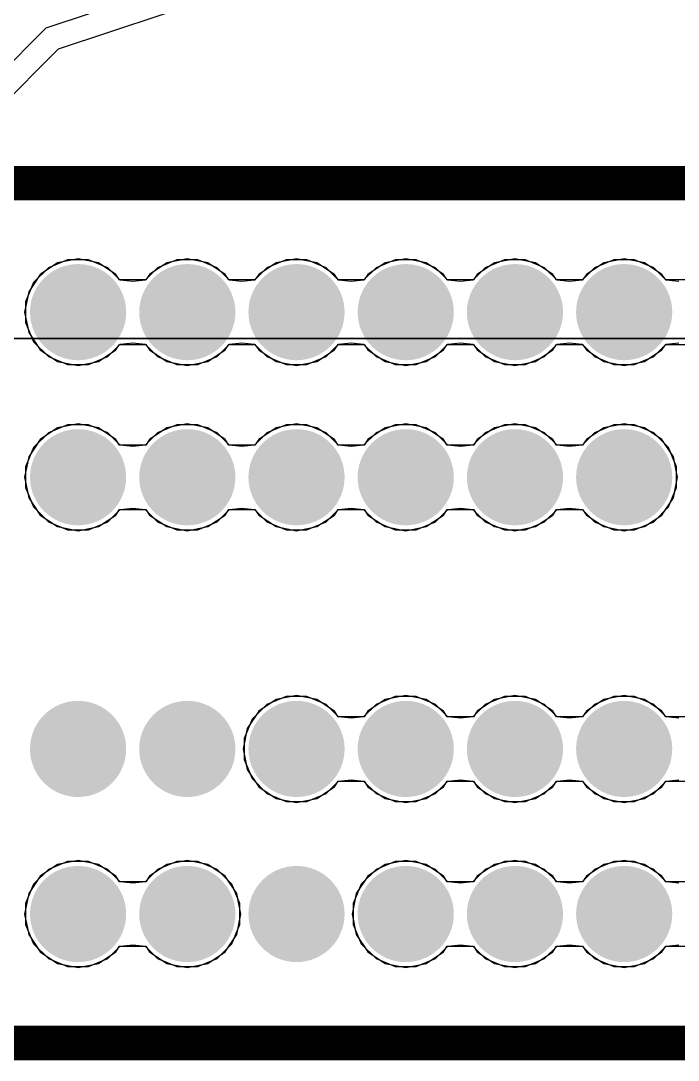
# Model space of a CAD drawing. Header units: millimetres. Extents: x -23 to 83, y -38 to 11.
# Drawn here: x 8.25 to 12.07, y -31.4 to -25.36 of the extents above; entities that cross this region are included whole.
import ezdxf

# ---------------------------------------------------------------- set-up
doc = ezdxf.new("R2010")
doc.units = ezdxf.units.MM
for name, color, linetype in [('BottomLayer', 5, 'Continuous'), ('TopLayer', 1, 'Continuous'), ('TopOverlay', 2, 'Continuous'), ('TopPaste', 8, 'Continuous'), ('TopSolder', 216, 'Continuous')]:
    doc.layers.add(name, color=color, linetype=linetype)

# ---------------------------------------------------------------- blocks, each defined once
blk = doc.blocks.new('ADM6_30_01_5_L_4_2_A_TR_57')
at = {"layer": 'TopLayer'}
h = blk.add_hatch(color=1, dxfattribs=at)
edge = h.paths.add_edge_path()
edge.add_arc((3.4925, 1.75), 0.178, 0, 360)
h = blk.add_hatch(color=1, dxfattribs=at)
edge = h.paths.add_edge_path()
edge.add_arc((4.1275, 1.75), 0.178, 0, 360)
h = blk.add_hatch(color=1, dxfattribs=at)
edge = h.paths.add_edge_path()
edge.add_arc((4.7625, 1.75), 0.178, 0, 360)
h = blk.add_hatch(color=1, dxfattribs=at)
edge = h.paths.add_edge_path()
edge.add_arc((5.3975, 1.75), 0.178, 0, 360)
h = blk.add_hatch(color=1, dxfattribs=at)
edge = h.paths.add_edge_path()
edge.add_arc((6.0325, 1.75), 0.178, 0, 360)
h = blk.add_hatch(color=1, dxfattribs=at)
edge = h.paths.add_edge_path()
edge.add_arc((6.6675, 1.75), 0.178, 0, 360)
h = blk.add_hatch(color=1, dxfattribs=at)
edge = h.paths.add_edge_path()
edge.add_arc((3.4925, 0.79), 0.178, 0, 360)
h = blk.add_hatch(color=1, dxfattribs=at)
edge = h.paths.add_edge_path()
edge.add_arc((4.1275, 0.79), 0.178, 0, 360)
h = blk.add_hatch(color=1, dxfattribs=at)
edge = h.paths.add_edge_path()
edge.add_arc((4.7625, 0.79), 0.178, 0, 360)
h = blk.add_hatch(color=1, dxfattribs=at)
edge = h.paths.add_edge_path()
edge.add_arc((5.3975, 0.79), 0.178, 0, 360)
h = blk.add_hatch(color=1, dxfattribs=at)
edge = h.paths.add_edge_path()
edge.add_arc((6.0325, 0.79), 0.178, 0, 360)
h = blk.add_hatch(color=1, dxfattribs=at)
edge = h.paths.add_edge_path()
edge.add_arc((6.6675, 0.79), 0.178, 0, 360)
h = blk.add_hatch(color=1, dxfattribs=at)
edge = h.paths.add_edge_path()
edge.add_arc((3.4925, -0.79), 0.178, 0, 360)
h = blk.add_hatch(color=1, dxfattribs=at)
edge = h.paths.add_edge_path()
edge.add_arc((4.1275, -0.79), 0.178, 0, 360)
h = blk.add_hatch(color=1, dxfattribs=at)
edge = h.paths.add_edge_path()
edge.add_arc((4.7625, -0.79), 0.178, 0, 360)
h = blk.add_hatch(color=1, dxfattribs=at)
edge = h.paths.add_edge_path()
edge.add_arc((5.3975, -0.79), 0.178, 0, 360)
h = blk.add_hatch(color=1, dxfattribs=at)
edge = h.paths.add_edge_path()
edge.add_arc((6.0325, -0.79), 0.178, 0, 360)
h = blk.add_hatch(color=1, dxfattribs=at)
edge = h.paths.add_edge_path()
edge.add_arc((6.6675, -0.79), 0.178, 0, 360)
h = blk.add_hatch(color=1, dxfattribs=at)
edge = h.paths.add_edge_path()
edge.add_arc((3.4925, -1.75), 0.178, 0, 360)
h = blk.add_hatch(color=1, dxfattribs=at)
edge = h.paths.add_edge_path()
edge.add_arc((4.1275, -1.75), 0.178, 0, 360)
h = blk.add_hatch(color=1, dxfattribs=at)
edge = h.paths.add_edge_path()
edge.add_arc((4.7625, -1.75), 0.178, 0, 360)
h = blk.add_hatch(color=1, dxfattribs=at)
edge = h.paths.add_edge_path()
edge.add_arc((5.3975, -1.75), 0.178, 0, 360)
h = blk.add_hatch(color=1, dxfattribs=at)
edge = h.paths.add_edge_path()
edge.add_arc((6.0325, -1.75), 0.178, 0, 360)
h = blk.add_hatch(color=1, dxfattribs=at)
edge = h.paths.add_edge_path()
edge.add_arc((6.6675, -1.75), 0.178, 0, 360)
at = {"layer": 'TopPaste'}
h = blk.add_hatch(color=8, dxfattribs=at)
edge = h.paths.add_edge_path()
edge.add_arc((3.4925, 1.75), 0.178, 0, 360)
h = blk.add_hatch(color=8, dxfattribs=at)
edge = h.paths.add_edge_path()
edge.add_arc((4.1275, 1.75), 0.178, 0, 360)
h = blk.add_hatch(color=8, dxfattribs=at)
edge = h.paths.add_edge_path()
edge.add_arc((4.7625, 1.75), 0.178, 0, 360)
h = blk.add_hatch(color=8, dxfattribs=at)
edge = h.paths.add_edge_path()
edge.add_arc((5.3975, 1.75), 0.178, 0, 360)
h = blk.add_hatch(color=8, dxfattribs=at)
edge = h.paths.add_edge_path()
edge.add_arc((6.0325, 1.75), 0.178, 0, 360)
h = blk.add_hatch(color=8, dxfattribs=at)
edge = h.paths.add_edge_path()
edge.add_arc((6.6675, 1.75), 0.178, 0, 360)
h = blk.add_hatch(color=8, dxfattribs=at)
edge = h.paths.add_edge_path()
edge.add_arc((3.4925, 0.79), 0.178, 0, 360)
h = blk.add_hatch(color=8, dxfattribs=at)
edge = h.paths.add_edge_path()
edge.add_arc((4.1275, 0.79), 0.178, 0, 360)
h = blk.add_hatch(color=8, dxfattribs=at)
edge = h.paths.add_edge_path()
edge.add_arc((4.7625, 0.79), 0.178, 0, 360)
h = blk.add_hatch(color=8, dxfattribs=at)
edge = h.paths.add_edge_path()
edge.add_arc((5.3975, 0.79), 0.178, 0, 360)
h = blk.add_hatch(color=8, dxfattribs=at)
edge = h.paths.add_edge_path()
edge.add_arc((6.0325, 0.79), 0.178, 0, 360)
h = blk.add_hatch(color=8, dxfattribs=at)
edge = h.paths.add_edge_path()
edge.add_arc((6.6675, 0.79), 0.178, 0, 360)
h = blk.add_hatch(color=8, dxfattribs=at)
edge = h.paths.add_edge_path()
edge.add_arc((3.4925, -0.79), 0.178, 0, 360)
h = blk.add_hatch(color=8, dxfattribs=at)
edge = h.paths.add_edge_path()
edge.add_arc((4.1275, -0.79), 0.178, 0, 360)
h = blk.add_hatch(color=8, dxfattribs=at)
edge = h.paths.add_edge_path()
edge.add_arc((4.7625, -0.79), 0.178, 0, 360)
h = blk.add_hatch(color=8, dxfattribs=at)
edge = h.paths.add_edge_path()
edge.add_arc((5.3975, -0.79), 0.178, 0, 360)
h = blk.add_hatch(color=8, dxfattribs=at)
edge = h.paths.add_edge_path()
edge.add_arc((6.0325, -0.79), 0.178, 0, 360)
h = blk.add_hatch(color=8, dxfattribs=at)
edge = h.paths.add_edge_path()
edge.add_arc((6.6675, -0.79), 0.178, 0, 360)
h = blk.add_hatch(color=8, dxfattribs=at)
edge = h.paths.add_edge_path()
edge.add_arc((3.4925, -1.75), 0.178, 0, 360)
h = blk.add_hatch(color=8, dxfattribs=at)
edge = h.paths.add_edge_path()
edge.add_arc((4.1275, -1.75), 0.178, 0, 360)
h = blk.add_hatch(color=8, dxfattribs=at)
edge = h.paths.add_edge_path()
edge.add_arc((4.7625, -1.75), 0.178, 0, 360)
h = blk.add_hatch(color=8, dxfattribs=at)
edge = h.paths.add_edge_path()
edge.add_arc((5.3975, -1.75), 0.178, 0, 360)
h = blk.add_hatch(color=8, dxfattribs=at)
edge = h.paths.add_edge_path()
edge.add_arc((6.0325, -1.75), 0.178, 0, 360)
h = blk.add_hatch(color=8, dxfattribs=at)
edge = h.paths.add_edge_path()
edge.add_arc((6.6675, -1.75), 0.178, 0, 360)
at = {"layer": 'TopSolder'}
h = blk.add_hatch(color=216, dxfattribs=at)
edge = h.paths.add_edge_path()
edge.add_arc((3.4925, 1.75), 0.2796, 0, 360)
h = blk.add_hatch(color=216, dxfattribs=at)
edge = h.paths.add_edge_path()
edge.add_arc((4.1275, 1.75), 0.2796, 0, 360)
h = blk.add_hatch(color=216, dxfattribs=at)
edge = h.paths.add_edge_path()
edge.add_arc((4.7625, 1.75), 0.2796, 0, 360)
h = blk.add_hatch(color=216, dxfattribs=at)
edge = h.paths.add_edge_path()
edge.add_arc((5.3975, 1.75), 0.2796, 0, 360)
h = blk.add_hatch(color=216, dxfattribs=at)
edge = h.paths.add_edge_path()
edge.add_arc((6.0325, 1.75), 0.2796, 0, 360)
h = blk.add_hatch(color=216, dxfattribs=at)
edge = h.paths.add_edge_path()
edge.add_arc((6.6675, 1.75), 0.2796, 0, 360)
h = blk.add_hatch(color=216, dxfattribs=at)
edge = h.paths.add_edge_path()
edge.add_arc((3.4925, 0.79), 0.2796, 0, 360)
h = blk.add_hatch(color=216, dxfattribs=at)
edge = h.paths.add_edge_path()
edge.add_arc((4.1275, 0.79), 0.2796, 0, 360)
h = blk.add_hatch(color=216, dxfattribs=at)
edge = h.paths.add_edge_path()
edge.add_arc((4.7625, 0.79), 0.2796, 0, 360)
h = blk.add_hatch(color=216, dxfattribs=at)
edge = h.paths.add_edge_path()
edge.add_arc((5.3975, 0.79), 0.2796, 0, 360)
h = blk.add_hatch(color=216, dxfattribs=at)
edge = h.paths.add_edge_path()
edge.add_arc((6.0325, 0.79), 0.2796, 0, 360)
h = blk.add_hatch(color=216, dxfattribs=at)
edge = h.paths.add_edge_path()
edge.add_arc((6.6675, 0.79), 0.2796, 0, 360)
h = blk.add_hatch(color=216, dxfattribs=at)
edge = h.paths.add_edge_path()
edge.add_arc((3.4925, -0.79), 0.2796, 0, 360)
h = blk.add_hatch(color=216, dxfattribs=at)
edge = h.paths.add_edge_path()
edge.add_arc((4.1275, -0.79), 0.2796, 0, 360)
h = blk.add_hatch(color=216, dxfattribs=at)
edge = h.paths.add_edge_path()
edge.add_arc((4.7625, -0.79), 0.2796, 0, 360)
h = blk.add_hatch(color=216, dxfattribs=at)
edge = h.paths.add_edge_path()
edge.add_arc((5.3975, -0.79), 0.2796, 0, 360)
h = blk.add_hatch(color=216, dxfattribs=at)
edge = h.paths.add_edge_path()
edge.add_arc((6.0325, -0.79), 0.2796, 0, 360)
h = blk.add_hatch(color=216, dxfattribs=at)
edge = h.paths.add_edge_path()
edge.add_arc((6.6675, -0.79), 0.2796, 0, 360)
h = blk.add_hatch(color=216, dxfattribs=at)
edge = h.paths.add_edge_path()
edge.add_arc((3.4925, -1.75), 0.2796, 0, 360)
h = blk.add_hatch(color=216, dxfattribs=at)
edge = h.paths.add_edge_path()
edge.add_arc((4.1275, -1.75), 0.2796, 0, 360)
h = blk.add_hatch(color=216, dxfattribs=at)
edge = h.paths.add_edge_path()
edge.add_arc((4.7625, -1.75), 0.2796, 0, 360)
h = blk.add_hatch(color=216, dxfattribs=at)
edge = h.paths.add_edge_path()
edge.add_arc((5.3975, -1.75), 0.2796, 0, 360)
h = blk.add_hatch(color=216, dxfattribs=at)
edge = h.paths.add_edge_path()
edge.add_arc((6.0325, -1.75), 0.2796, 0, 360)
h = blk.add_hatch(color=216, dxfattribs=at)
edge = h.paths.add_edge_path()
edge.add_arc((6.6675, -1.75), 0.2796, 0, 360)
at = {"layer": 'TopOverlay', "const_width": 0.2}
for points in [[(11.178, 2.5), (-11.178, 2.5)], [(11.885, -2.5), (-11.885, -2.5)]]:
    blk.add_lwpolyline(points, dxfattribs=at)

msp = doc.modelspace()

# ---------------------------------------------------------------- linework, layer by layer
at = {"layer": 'BottomLayer'}
for p, q in [((24.9682, -27.2034), (6.985, -27.2034)), ((6.9955, -27.2034), (17.6796, -27.2034))]:
    msp.add_line(p, q, dxfattribs=at)
at = {"layer": 'TopLayer'}
for p, q in [((10.8662, -24.5756), (8.3948, -25.3995)), ((8.4691, -25.5196), (10.9097, -24.706)), ((8.3948, -25.3995), (7.5412, -26.2531)), ((7.6384, -26.3503), (8.4691, -25.5196)), ((6.9342, -26.3906), (26.868, -26.3906)), ((8.4639, -26.7627), (8.363, -26.8302)), ((8.5222, -26.745), (8.4101, -26.7915)), ((8.5829, -26.7391), (8.4639, -26.7627)), ((8.6436, -26.745), (8.5222, -26.745)), ((8.7019, -26.7627), (8.5829, -26.7391)), ((8.7557, -26.7915), (8.6436, -26.745)), ((8.8028, -26.8302), (8.7019, -26.7627)), ((9.0989, -26.7627), (8.998, -26.8302)), ((9.1572, -26.745), (9.0451, -26.7915)), ((9.2179, -26.7391), (9.0989, -26.7627)), ((9.2786, -26.745), (9.1572, -26.745)), ((9.3369, -26.7627), (9.2179, -26.7391)), ((9.3907, -26.7915), (9.2786, -26.745)), ((9.4378, -26.8302), (9.3369, -26.7627)), ((9.7339, -26.7627), (9.633, -26.8302)), ((9.7922, -26.745), (9.6801, -26.7915)), ((9.8529, -26.7391), (9.7339, -26.7627)), ((9.9136, -26.745), (9.7922, -26.745)), ((9.9719, -26.7627), (9.8529, -26.7391)), ((10.0257, -26.7915), (9.9136, -26.745)), ((10.0728, -26.8302), (9.9719, -26.7627)), ((10.3689, -26.7627), (10.268, -26.8302)), ((10.4272, -26.745), (10.3151, -26.7915)), ((10.4879, -26.7391), (10.3689, -26.7627)), ((10.5486, -26.745), (10.4272, -26.745)), ((10.6069, -26.7627), (10.4879, -26.7391)), ((10.6607, -26.7915), (10.5486, -26.745)), ((10.7078, -26.8302), (10.6069, -26.7627)), ((11.0039, -26.7627), (10.903, -26.8302)), ((11.0622, -26.745), (10.9501, -26.7915)), ((11.1229, -26.7391), (11.0039, -26.7627)), ((11.1836, -26.745), (11.0622, -26.745)), ((11.2419, -26.7627), (11.1229, -26.7391)), ((11.2957, -26.7915), (11.1836, -26.745)), ((11.3428, -26.8302), (11.2419, -26.7627)), ((11.6389, -26.7627), (11.538, -26.8302)), ((11.6972, -26.745), (11.5851, -26.7915)), ((11.7579, -26.7391), (11.6389, -26.7627)), ((11.8186, -26.745), (11.6972, -26.745)), ((11.8769, -26.7627), (11.7579, -26.7391)), ((11.9307, -26.7915), (11.8186, -26.745)), ((11.9778, -26.8302), (11.8769, -26.7627)), ((8.363, -26.8302), (8.2956, -26.931)), ((8.4101, -26.7915), (8.3243, -26.8773)), ((8.8276, -26.8634), (8.7557, -26.7915)), ((8.8246, -26.8627), (8.8028, -26.8302)), ((9.0451, -26.7915), (8.9732, -26.8634)), ((8.998, -26.8302), (8.9763, -26.8627)), ((9.4626, -26.8634), (9.3907, -26.7915)), ((9.4596, -26.8627), (9.4378, -26.8302)), ((9.6801, -26.7915), (9.6082, -26.8634)), ((9.633, -26.8302), (9.6113, -26.8627)), ((10.0976, -26.8634), (10.0257, -26.7915)), ((10.0946, -26.8627), (10.0728, -26.8302)), ((10.3151, -26.7915), (10.2432, -26.8634)), ((10.268, -26.8302), (10.2463, -26.8627)), ((10.7326, -26.8634), (10.6607, -26.7915)), ((10.7296, -26.8627), (10.7078, -26.8302)), ((10.9501, -26.7915), (10.8782, -26.8634)), ((10.903, -26.8302), (10.8813, -26.8627)), ((11.3676, -26.8634), (11.2957, -26.7915)), ((11.3646, -26.8627), (11.3428, -26.8302)), ((11.5851, -26.7915), (11.5132, -26.8634)), ((11.538, -26.8302), (11.5163, -26.8627)), ((12.0026, -26.8634), (11.9307, -26.7915)), ((11.9996, -26.8627), (11.9778, -26.8302)), ((8.3243, -26.8773), (8.2779, -26.9894)), ((8.9763, -26.8627), (8.8246, -26.8627)), ((8.9004, -26.8711), (8.8276, -26.8634)), ((8.9732, -26.8634), (8.9004, -26.8711)), ((9.6113, -26.8627), (9.4596, -26.8627)), ((9.5354, -26.8711), (9.4626, -26.8634)), ((9.6082, -26.8634), (9.5354, -26.8711)), ((10.2463, -26.8627), (10.0946, -26.8627)), ((10.1704, -26.8711), (10.0976, -26.8634)), ((10.2432, -26.8634), (10.1704, -26.8711)), ((10.8813, -26.8627), (10.7296, -26.8627)), ((10.8054, -26.8711), (10.7326, -26.8634)), ((10.8782, -26.8634), (10.8054, -26.8711)), ((11.5163, -26.8627), (11.3646, -26.8627)), ((11.4404, -26.8711), (11.3676, -26.8634)), ((11.5132, -26.8634), (11.4404, -26.8711)), ((12.1513, -26.8627), (11.9996, -26.8627)), ((12.0754, -26.8711), (12.0026, -26.8634)), ((8.2956, -26.931), (8.2719, -27.05)), ((8.2779, -26.9894), (8.2779, -27.1107)), ((8.2719, -27.05), (8.2956, -27.169)), ((8.2779, -27.1107), (8.3243, -27.2228)), ((8.2956, -27.169), (8.363, -27.2699)), ((8.3243, -27.2228), (8.4101, -27.3086)), ((8.7557, -27.3086), (8.8276, -27.2367)), ((8.8028, -27.2699), (8.8246, -27.2374)), ((8.8246, -27.2374), (8.9763, -27.2374)), ((8.8276, -27.2367), (8.9004, -27.229)), ((8.9004, -27.229), (8.9732, -27.2367)), ((8.9732, -27.2367), (9.0451, -27.3086)), ((8.9763, -27.2374), (8.998, -27.2699)), ((9.3907, -27.3086), (9.4626, -27.2367)), ((9.4378, -27.2699), (9.4596, -27.2374)), ((9.4596, -27.2374), (9.6113, -27.2374)), ((9.4626, -27.2367), (9.5354, -27.229)), ((9.5354, -27.229), (9.6082, -27.2367)), ((9.6082, -27.2367), (9.6801, -27.3086)), ((9.6113, -27.2374), (9.633, -27.2699)), ((10.0257, -27.3086), (10.0976, -27.2367)), ((10.0728, -27.2699), (10.0946, -27.2374)), ((10.0946, -27.2374), (10.2463, -27.2374)), ((10.0976, -27.2367), (10.1704, -27.229)), ((10.1704, -27.229), (10.2432, -27.2367)), ((10.2432, -27.2367), (10.3151, -27.3086)), ((10.2463, -27.2374), (10.268, -27.2699)), ((10.6607, -27.3086), (10.7326, -27.2367)), ((10.7078, -27.2699), (10.7296, -27.2374)), ((10.7296, -27.2374), (10.8813, -27.2374)), ((10.7326, -27.2367), (10.8054, -27.229)), ((10.8054, -27.229), (10.8782, -27.2367)), ((10.8782, -27.2367), (10.9501, -27.3086)), ((10.8813, -27.2374), (10.903, -27.2699)), ((11.2957, -27.3086), (11.3676, -27.2367)), ((11.3428, -27.2699), (11.3646, -27.2374)), ((11.3646, -27.2374), (11.5163, -27.2374)), ((11.3676, -27.2367), (11.4404, -27.229)), ((11.4404, -27.229), (11.5132, -27.2367)), ((11.5132, -27.2367), (11.5851, -27.3086)), ((11.5163, -27.2374), (11.538, -27.2699)), ((11.9307, -27.3086), (12.0026, -27.2367)), ((11.9778, -27.2699), (11.9996, -27.2374)), ((11.9996, -27.2374), (12.1513, -27.2374)), ((12.0026, -27.2367), (12.0754, -27.229)), ((8.363, -27.2699), (8.4639, -27.3373)), ((8.4101, -27.3086), (8.5222, -27.355)), ((8.6436, -27.355), (8.7557, -27.3086)), ((8.7019, -27.3373), (8.8028, -27.2699)), ((8.998, -27.2699), (9.0989, -27.3373)), ((9.0451, -27.3086), (9.1572, -27.355)), ((9.2786, -27.355), (9.3907, -27.3086)), ((9.3369, -27.3373), (9.4378, -27.2699)), ((9.633, -27.2699), (9.7339, -27.3373)), ((9.6801, -27.3086), (9.7922, -27.355)), ((9.9136, -27.355), (10.0257, -27.3086)), ((9.9719, -27.3373), (10.0728, -27.2699)), ((10.268, -27.2699), (10.3689, -27.3373)), ((10.3151, -27.3086), (10.4272, -27.355)), ((10.5486, -27.355), (10.6607, -27.3086)), ((10.6069, -27.3373), (10.7078, -27.2699)), ((10.903, -27.2699), (11.0039, -27.3373)), ((10.9501, -27.3086), (11.0622, -27.355)), ((11.1836, -27.355), (11.2957, -27.3086)), ((11.2419, -27.3373), (11.3428, -27.2699)), ((11.538, -27.2699), (11.6389, -27.3373)), ((11.5851, -27.3086), (11.6972, -27.355)), ((11.8186, -27.355), (11.9307, -27.3086)), ((11.8769, -27.3373), (11.9778, -27.2699)), ((8.4639, -27.3373), (8.5829, -27.361)), ((8.5222, -27.355), (8.6436, -27.355)), ((8.5829, -27.361), (8.7019, -27.3373)), ((9.0989, -27.3373), (9.2179, -27.361)), ((9.1572, -27.355), (9.2786, -27.355)), ((9.2179, -27.361), (9.3369, -27.3373)), ((9.7339, -27.3373), (9.8529, -27.361)), ((9.7922, -27.355), (9.9136, -27.355)), ((9.8529, -27.361), (9.9719, -27.3373)), ((10.3689, -27.3373), (10.4879, -27.361)), ((10.4272, -27.355), (10.5486, -27.355)), ((10.4879, -27.361), (10.6069, -27.3373)), ((11.0039, -27.3373), (11.1229, -27.361)), ((11.0622, -27.355), (11.1836, -27.355)), ((11.1229, -27.361), (11.2419, -27.3373)), ((11.6389, -27.3373), (11.7579, -27.361)), ((11.6972, -27.355), (11.8186, -27.355)), ((11.7579, -27.361), (11.8769, -27.3373)), ((8.4639, -27.7227), (8.363, -27.7902)), ((8.5222, -27.705), (8.4101, -27.7515)), ((8.5829, -27.6991), (8.4639, -27.7227)), ((8.6436, -27.705), (8.5222, -27.705)), ((8.7019, -27.7227), (8.5829, -27.6991)), ((8.7557, -27.7515), (8.6436, -27.705)), ((8.8028, -27.7902), (8.7019, -27.7227)), ((9.0989, -27.7227), (8.998, -27.7902)), ((9.1572, -27.705), (9.0451, -27.7515)), ((9.2179, -27.6991), (9.0989, -27.7227)), ((9.2786, -27.705), (9.1572, -27.705)), ((9.3369, -27.7227), (9.2179, -27.6991)), ((9.3907, -27.7515), (9.2786, -27.705)), ((9.4378, -27.7902), (9.3369, -27.7227)), ((9.7339, -27.7227), (9.633, -27.7902)), ((9.7922, -27.705), (9.6801, -27.7515)), ((9.8529, -27.6991), (9.7339, -27.7227)), ((9.9136, -27.705), (9.7922, -27.705)), ((9.9719, -27.7227), (9.8529, -27.6991)), ((10.0257, -27.7515), (9.9136, -27.705)), ((10.0728, -27.7902), (9.9719, -27.7227)), ((10.3689, -27.7227), (10.268, -27.7902)), ((10.4272, -27.705), (10.3151, -27.7515)), ((10.4879, -27.6991), (10.3689, -27.7227)), ((10.5486, -27.705), (10.4272, -27.705)), ((10.6069, -27.7227), (10.4879, -27.6991)), ((10.6607, -27.7515), (10.5486, -27.705)), ((10.7078, -27.7902), (10.6069, -27.7227)), ((11.0039, -27.7227), (10.903, -27.7902)), ((11.0622, -27.705), (10.9501, -27.7515)), ((11.1229, -27.6991), (11.0039, -27.7227)), ((11.1836, -27.705), (11.0622, -27.705)), ((11.2419, -27.7227), (11.1229, -27.6991)), ((11.2957, -27.7515), (11.1836, -27.705)), ((11.3428, -27.7902), (11.2419, -27.7227)), ((11.6389, -27.7227), (11.538, -27.7902)), ((11.6972, -27.705), (11.5851, -27.7515)), ((11.7579, -27.6991), (11.6389, -27.7227)), ((11.8186, -27.705), (11.6972, -27.705)), ((11.8769, -27.7227), (11.7579, -27.6991)), ((11.9307, -27.7515), (11.8186, -27.705)), ((11.9778, -27.7902), (11.8769, -27.7227)), ((8.363, -27.7902), (8.2956, -27.891)), ((8.4101, -27.7515), (8.3243, -27.8373)), ((8.8276, -27.8234), (8.7557, -27.7515)), ((8.8246, -27.8227), (8.8028, -27.7902)), ((9.0451, -27.7515), (8.9732, -27.8234)), ((8.998, -27.7902), (8.9763, -27.8227)), ((9.4626, -27.8234), (9.3907, -27.7515)), ((9.4596, -27.8227), (9.4378, -27.7902)), ((9.6801, -27.7515), (9.6082, -27.8234)), ((9.633, -27.7902), (9.6113, -27.8227)), ((10.0976, -27.8234), (10.0257, -27.7515)), ((10.0946, -27.8227), (10.0728, -27.7902)), ((10.3151, -27.7515), (10.2432, -27.8234)), ((10.268, -27.7902), (10.2463, -27.8227)), ((10.7326, -27.8234), (10.6607, -27.7515)), ((10.7296, -27.8227), (10.7078, -27.7902)), ((10.9501, -27.7515), (10.8782, -27.8234)), ((10.903, -27.7902), (10.8813, -27.8227)), ((11.3676, -27.8234), (11.2957, -27.7515)), ((11.3646, -27.8227), (11.3428, -27.7902)), ((11.5851, -27.7515), (11.5132, -27.8234)), ((11.538, -27.7902), (11.5163, -27.8227)), ((12.0165, -27.8373), (11.9307, -27.7515)), ((12.0452, -27.891), (11.9778, -27.7902)), ((8.3243, -27.8373), (8.2779, -27.9494)), ((8.9763, -27.8227), (8.8246, -27.8227)), ((8.9004, -27.8311), (8.8276, -27.8234)), ((8.9732, -27.8234), (8.9004, -27.8311)), ((9.6113, -27.8227), (9.4596, -27.8227)), ((9.5354, -27.8311), (9.4626, -27.8234)), ((9.6082, -27.8234), (9.5354, -27.8311)), ((10.2463, -27.8227), (10.0946, -27.8227)), ((10.1704, -27.8311), (10.0976, -27.8234)), ((10.2432, -27.8234), (10.1704, -27.8311)), ((10.8813, -27.8227), (10.7296, -27.8227)), ((10.8054, -27.8311), (10.7326, -27.8234)), ((10.8782, -27.8234), (10.8054, -27.8311)), ((11.5163, -27.8227), (11.3646, -27.8227)), ((11.4404, -27.8311), (11.3676, -27.8234)), ((11.5132, -27.8234), (11.4404, -27.8311)), ((12.0629, -27.9494), (12.0165, -27.8373)), ((8.2956, -27.891), (8.2719, -28.01)), ((12.0689, -28.01), (12.0452, -27.891)), ((8.2779, -27.9494), (8.2779, -28.0707)), ((12.0629, -28.0707), (12.0629, -27.9494)), ((8.2719, -28.01), (8.2956, -28.129)), ((12.0452, -28.129), (12.0689, -28.01)), ((8.2779, -28.0707), (8.3243, -28.1828)), ((12.0165, -28.1828), (12.0629, -28.0707)), ((8.2956, -28.129), (8.363, -28.2299)), ((11.9778, -28.2299), (12.0452, -28.129)), ((8.3243, -28.1828), (8.4101, -28.2686)), ((8.7557, -28.2686), (8.8276, -28.1967)), ((8.8028, -28.2299), (8.8246, -28.1974)), ((8.8246, -28.1974), (8.9763, -28.1974)), ((8.8276, -28.1967), (8.9004, -28.189)), ((8.9004, -28.189), (8.9732, -28.1967)), ((8.9732, -28.1967), (9.0451, -28.2686)), ((8.9763, -28.1974), (8.998, -28.2299)), ((9.3907, -28.2686), (9.4626, -28.1967)), ((9.4378, -28.2299), (9.4596, -28.1974)), ((9.4596, -28.1974), (9.6113, -28.1974)), ((9.4626, -28.1967), (9.5354, -28.189)), ((9.5354, -28.189), (9.6082, -28.1967)), ((9.6082, -28.1967), (9.6801, -28.2686)), ((9.6113, -28.1974), (9.633, -28.2299)), ((10.0257, -28.2686), (10.0976, -28.1967)), ((10.0728, -28.2299), (10.0946, -28.1974)), ((10.0946, -28.1974), (10.2463, -28.1974)), ((10.0976, -28.1967), (10.1704, -28.189)), ((10.1704, -28.189), (10.2432, -28.1967)), ((10.2432, -28.1967), (10.3151, -28.2686)), ((10.2463, -28.1974), (10.268, -28.2299)), ((10.6607, -28.2686), (10.7326, -28.1967)), ((10.7078, -28.2299), (10.7296, -28.1974)), ((10.7296, -28.1974), (10.8813, -28.1974)), ((10.7326, -28.1967), (10.8054, -28.189)), ((10.8054, -28.189), (10.8782, -28.1967)), ((10.8782, -28.1967), (10.9501, -28.2686)), ((10.8813, -28.1974), (10.903, -28.2299)), ((11.2957, -28.2686), (11.3676, -28.1967)), ((11.3428, -28.2299), (11.3646, -28.1974)), ((11.3646, -28.1974), (11.5163, -28.1974)), ((11.3676, -28.1967), (11.4404, -28.189)), ((11.4404, -28.189), (11.5132, -28.1967)), ((11.5132, -28.1967), (11.5851, -28.2686)), ((11.5163, -28.1974), (11.538, -28.2299)), ((11.9307, -28.2686), (12.0165, -28.1828)), ((8.363, -28.2299), (8.4639, -28.2973)), ((8.4101, -28.2686), (8.5222, -28.315)), ((8.6436, -28.315), (8.7557, -28.2686)), ((8.7019, -28.2973), (8.8028, -28.2299)), ((8.998, -28.2299), (9.0989, -28.2973)), ((9.0451, -28.2686), (9.1572, -28.315)), ((9.2786, -28.315), (9.3907, -28.2686)), ((9.3369, -28.2973), (9.4378, -28.2299)), ((9.633, -28.2299), (9.7339, -28.2973)), ((9.6801, -28.2686), (9.7922, -28.315)), ((9.9136, -28.315), (10.0257, -28.2686)), ((9.9719, -28.2973), (10.0728, -28.2299)), ((10.268, -28.2299), (10.3689, -28.2973)), ((10.3151, -28.2686), (10.4272, -28.315)), ((10.5486, -28.315), (10.6607, -28.2686)), ((10.6069, -28.2973), (10.7078, -28.2299)), ((10.903, -28.2299), (11.0039, -28.2973)), ((10.9501, -28.2686), (11.0622, -28.315)), ((11.1836, -28.315), (11.2957, -28.2686)), ((11.2419, -28.2973), (11.3428, -28.2299)), ((11.538, -28.2299), (11.6389, -28.2973)), ((11.5851, -28.2686), (11.6972, -28.315)), ((11.8186, -28.315), (11.9307, -28.2686)), ((11.8769, -28.2973), (11.9778, -28.2299)), ((8.4639, -28.2973), (8.5829, -28.321)), ((8.5222, -28.315), (8.6436, -28.315)), ((8.5829, -28.321), (8.7019, -28.2973)), ((9.0989, -28.2973), (9.2179, -28.321)), ((9.1572, -28.315), (9.2786, -28.315)), ((9.2179, -28.321), (9.3369, -28.2973)), ((9.7339, -28.2973), (9.8529, -28.321)), ((9.7922, -28.315), (9.9136, -28.315)), ((9.8529, -28.321), (9.9719, -28.2973)), ((10.3689, -28.2973), (10.4879, -28.321)), ((10.4272, -28.315), (10.5486, -28.315)), ((10.4879, -28.321), (10.6069, -28.2973)), ((11.0039, -28.2973), (11.1229, -28.321)), ((11.0622, -28.315), (11.1836, -28.315)), ((11.1229, -28.321), (11.2419, -28.2973)), ((11.6389, -28.2973), (11.7579, -28.321)), ((11.6972, -28.315), (11.8186, -28.315)), ((11.7579, -28.321), (11.8769, -28.2973)), ((9.7339, -29.3027), (9.633, -29.3702)), ((9.7922, -29.285), (9.6801, -29.3315)), ((9.8529, -29.2791), (9.7339, -29.3027)), ((9.9136, -29.285), (9.7922, -29.285)), ((9.9719, -29.3027), (9.8529, -29.2791)), ((10.0257, -29.3315), (9.9136, -29.285)), ((10.0728, -29.3702), (9.9719, -29.3027)), ((10.3689, -29.3027), (10.268, -29.3702)), ((10.4272, -29.285), (10.3151, -29.3315)), ((10.4879, -29.2791), (10.3689, -29.3027)), ((10.5486, -29.285), (10.4272, -29.285)), ((10.6069, -29.3027), (10.4879, -29.2791)), ((10.6607, -29.3315), (10.5486, -29.285)), ((10.7078, -29.3702), (10.6069, -29.3027)), ((11.0039, -29.3027), (10.903, -29.3702)), ((11.0622, -29.285), (10.9501, -29.3315)), ((11.1229, -29.2791), (11.0039, -29.3027)), ((11.1836, -29.285), (11.0622, -29.285)), ((11.2419, -29.3027), (11.1229, -29.2791)), ((11.2957, -29.3315), (11.1836, -29.285)), ((11.3428, -29.3702), (11.2419, -29.3027)), ((11.6389, -29.3027), (11.538, -29.3702)), ((11.6972, -29.285), (11.5851, -29.3315)), ((11.7579, -29.2791), (11.6389, -29.3027)), ((11.8186, -29.285), (11.6972, -29.285)), ((11.8769, -29.3027), (11.7579, -29.2791)), ((11.9307, -29.3315), (11.8186, -29.285)), ((11.9778, -29.3702), (11.8769, -29.3027)), ((9.633, -29.3702), (9.5656, -29.471)), ((9.6801, -29.3315), (9.5943, -29.4173)), ((10.0976, -29.4034), (10.0257, -29.3315)), ((10.0946, -29.4027), (10.0728, -29.3702)), ((10.3151, -29.3315), (10.2432, -29.4034)), ((10.268, -29.3702), (10.2463, -29.4027)), ((10.7326, -29.4034), (10.6607, -29.3315)), ((10.7296, -29.4027), (10.7078, -29.3702)), ((10.9501, -29.3315), (10.8782, -29.4034)), ((10.903, -29.3702), (10.8813, -29.4027)), ((11.3676, -29.4034), (11.2957, -29.3315)), ((11.3646, -29.4027), (11.3428, -29.3702)), ((11.5851, -29.3315), (11.5132, -29.4034)), ((11.538, -29.3702), (11.5163, -29.4027)), ((12.0026, -29.4034), (11.9307, -29.3315)), ((11.9996, -29.4027), (11.9778, -29.3702)), ((9.5943, -29.4173), (9.5479, -29.5294)), ((10.2463, -29.4027), (10.0946, -29.4027)), ((10.1704, -29.4111), (10.0976, -29.4034)), ((10.2432, -29.4034), (10.1704, -29.4111)), ((10.8813, -29.4027), (10.7296, -29.4027)), ((10.8054, -29.4111), (10.7326, -29.4034)), ((10.8782, -29.4034), (10.8054, -29.4111)), ((11.5163, -29.4027), (11.3646, -29.4027)), ((11.4404, -29.4111), (11.3676, -29.4034)), ((11.5132, -29.4034), (11.4404, -29.4111)), ((12.1513, -29.4027), (11.9996, -29.4027)), ((12.0754, -29.4111), (12.0026, -29.4034)), ((9.5656, -29.471), (9.5419, -29.59)), ((9.5479, -29.5294), (9.5479, -29.6507)), ((9.5419, -29.59), (9.5656, -29.709)), ((9.5479, -29.6507), (9.5943, -29.7628)), ((9.5656, -29.709), (9.633, -29.8099)), ((9.5943, -29.7628), (9.6801, -29.8486)), ((10.0257, -29.8486), (10.0976, -29.7767)), ((10.0728, -29.8099), (10.0946, -29.7774)), ((10.0946, -29.7774), (10.2463, -29.7774)), ((10.0976, -29.7767), (10.1704, -29.769)), ((10.1704, -29.769), (10.2432, -29.7767)), ((10.2432, -29.7767), (10.3151, -29.8486)), ((10.2463, -29.7774), (10.268, -29.8099)), ((10.6607, -29.8486), (10.7326, -29.7767)), ((10.7078, -29.8099), (10.7296, -29.7774)), ((10.7296, -29.7774), (10.8813, -29.7774)), ((10.7326, -29.7767), (10.8054, -29.769)), ((10.8054, -29.769), (10.8782, -29.7767)), ((10.8782, -29.7767), (10.9501, -29.8486)), ((10.8813, -29.7774), (10.903, -29.8099)), ((11.2957, -29.8486), (11.3676, -29.7767)), ((11.3428, -29.8099), (11.3646, -29.7774)), ((11.3646, -29.7774), (11.5163, -29.7774)), ((11.3676, -29.7767), (11.4404, -29.769)), ((11.4404, -29.769), (11.5132, -29.7767)), ((11.5132, -29.7767), (11.5851, -29.8486)), ((11.5163, -29.7774), (11.538, -29.8099)), ((11.9307, -29.8486), (12.0026, -29.7767)), ((11.9778, -29.8099), (11.9996, -29.7774)), ((11.9996, -29.7774), (12.1513, -29.7774)), ((12.0026, -29.7767), (12.0754, -29.769)), ((9.633, -29.8099), (9.7339, -29.8773)), ((9.6801, -29.8486), (9.7922, -29.895)), ((9.9136, -29.895), (10.0257, -29.8486)), ((9.9719, -29.8773), (10.0728, -29.8099)), ((10.268, -29.8099), (10.3689, -29.8773)), ((10.3151, -29.8486), (10.4272, -29.895)), ((10.5486, -29.895), (10.6607, -29.8486)), ((10.6069, -29.8773), (10.7078, -29.8099)), ((10.903, -29.8099), (11.0039, -29.8773)), ((10.9501, -29.8486), (11.0622, -29.895)), ((11.1836, -29.895), (11.2957, -29.8486)), ((11.2419, -29.8773), (11.3428, -29.8099)), ((11.538, -29.8099), (11.6389, -29.8773)), ((11.5851, -29.8486), (11.6972, -29.895)), ((11.8186, -29.895), (11.9307, -29.8486)), ((11.8769, -29.8773), (11.9778, -29.8099)), ((9.7339, -29.8773), (9.8529, -29.901)), ((9.7922, -29.895), (9.9136, -29.895)), ((9.8529, -29.901), (9.9719, -29.8773)), ((10.3689, -29.8773), (10.4879, -29.901)), ((10.4272, -29.895), (10.5486, -29.895)), ((10.4879, -29.901), (10.6069, -29.8773)), ((11.0039, -29.8773), (11.1229, -29.901)), ((11.0622, -29.895), (11.1836, -29.895)), ((11.1229, -29.901), (11.2419, -29.8773)), ((11.6389, -29.8773), (11.7579, -29.901)), ((11.6972, -29.895), (11.8186, -29.895)), ((11.7579, -29.901), (11.8769, -29.8773)), ((8.4639, -30.2627), (8.363, -30.3302)), ((8.5222, -30.245), (8.4101, -30.2915)), ((8.5829, -30.2391), (8.4639, -30.2627)), ((8.6436, -30.245), (8.5222, -30.245)), ((8.7019, -30.2627), (8.5829, -30.2391)), ((8.7557, -30.2915), (8.6436, -30.245)), ((8.8028, -30.3302), (8.7019, -30.2627)), ((9.0989, -30.2627), (8.998, -30.3302)), ((9.1572, -30.245), (9.0451, -30.2915)), ((9.2179, -30.2391), (9.0989, -30.2627)), ((9.2786, -30.245), (9.1572, -30.245)), ((9.3369, -30.2627), (9.2179, -30.2391)), ((9.3907, -30.2915), (9.2786, -30.245)), ((9.4378, -30.3302), (9.3369, -30.2627)), ((10.3689, -30.2627), (10.268, -30.3302)), ((10.4272, -30.245), (10.3151, -30.2915)), ((10.4879, -30.2391), (10.3689, -30.2627)), ((10.5486, -30.245), (10.4272, -30.245)), ((10.6069, -30.2627), (10.4879, -30.2391)), ((10.6607, -30.2915), (10.5486, -30.245)), ((10.7078, -30.3302), (10.6069, -30.2627)), ((11.0039, -30.2627), (10.903, -30.3302)), ((11.0622, -30.245), (10.9501, -30.2915)), ((11.1229, -30.2391), (11.0039, -30.2627)), ((11.1836, -30.245), (11.0622, -30.245)), ((11.2419, -30.2627), (11.1229, -30.2391)), ((11.2957, -30.2915), (11.1836, -30.245)), ((11.3428, -30.3302), (11.2419, -30.2627)), ((11.6389, -30.2627), (11.538, -30.3302)), ((11.6972, -30.245), (11.5851, -30.2915)), ((11.7579, -30.2391), (11.6389, -30.2627)), ((11.8186, -30.245), (11.6972, -30.245)), ((11.8769, -30.2627), (11.7579, -30.2391)), ((11.9307, -30.2915), (11.8186, -30.245)), ((11.9778, -30.3302), (11.8769, -30.2627)), ((8.363, -30.3302), (8.2956, -30.431)), ((8.4101, -30.2915), (8.3243, -30.3773)), ((8.8276, -30.3634), (8.7557, -30.2915)), ((8.8246, -30.3627), (8.8028, -30.3302)), ((9.0451, -30.2915), (8.9732, -30.3634)), ((8.998, -30.3302), (8.9763, -30.3627)), ((9.4765, -30.3773), (9.3907, -30.2915)), ((9.5052, -30.431), (9.4378, -30.3302)), ((10.268, -30.3302), (10.2006, -30.431)), ((10.3151, -30.2915), (10.2293, -30.3773)), ((10.7326, -30.3634), (10.6607, -30.2915)), ((10.7296, -30.3627), (10.7078, -30.3302)), ((10.9501, -30.2915), (10.8782, -30.3634)), ((10.903, -30.3302), (10.8813, -30.3627)), ((11.3676, -30.3634), (11.2957, -30.2915)), ((11.3646, -30.3627), (11.3428, -30.3302)), ((11.5851, -30.2915), (11.5132, -30.3634)), ((11.538, -30.3302), (11.5163, -30.3627)), ((12.0026, -30.3634), (11.9307, -30.2915)), ((11.9996, -30.3627), (11.9778, -30.3302)), ((8.3243, -30.3773), (8.2779, -30.4894)), ((8.9763, -30.3627), (8.8246, -30.3627)), ((8.9004, -30.3711), (8.8276, -30.3634)), ((8.9732, -30.3634), (8.9004, -30.3711)), ((9.5229, -30.4894), (9.4765, -30.3773)), ((10.2293, -30.3773), (10.1829, -30.4894)), ((10.8813, -30.3627), (10.7296, -30.3627)), ((10.8054, -30.3711), (10.7326, -30.3634)), ((10.8782, -30.3634), (10.8054, -30.3711)), ((11.5163, -30.3627), (11.3646, -30.3627)), ((11.4404, -30.3711), (11.3676, -30.3634)), ((11.5132, -30.3634), (11.4404, -30.3711)), ((12.1513, -30.3627), (11.9996, -30.3627)), ((12.0754, -30.3711), (12.0026, -30.3634)), ((8.2956, -30.431), (8.2719, -30.55)), ((9.5289, -30.55), (9.5052, -30.431)), ((10.2006, -30.431), (10.1769, -30.55)), ((8.2779, -30.4894), (8.2779, -30.6107)), ((9.5229, -30.6107), (9.5229, -30.4894)), ((10.1829, -30.4894), (10.1829, -30.6107)), ((8.2719, -30.55), (8.2956, -30.669)), ((9.5052, -30.669), (9.5289, -30.55)), ((10.1769, -30.55), (10.2006, -30.669)), ((8.2779, -30.6107), (8.3243, -30.7228)), ((9.4765, -30.7228), (9.5229, -30.6107)), ((10.1829, -30.6107), (10.2293, -30.7228)), ((8.2956, -30.669), (8.363, -30.7699)), ((9.4378, -30.7699), (9.5052, -30.669)), ((10.2006, -30.669), (10.268, -30.7699)), ((8.3243, -30.7228), (8.4101, -30.8086)), ((8.7557, -30.8086), (8.8276, -30.7367)), ((8.8028, -30.7699), (8.8246, -30.7374)), ((8.8246, -30.7374), (8.9763, -30.7374)), ((8.8276, -30.7367), (8.9004, -30.729)), ((8.9004, -30.729), (8.9732, -30.7367)), ((8.9732, -30.7367), (9.0451, -30.8086)), ((8.9763, -30.7374), (8.998, -30.7699)), ((9.3907, -30.8086), (9.4765, -30.7228)), ((10.2293, -30.7228), (10.3151, -30.8086)), ((10.6607, -30.8086), (10.7326, -30.7367)), ((10.7078, -30.7699), (10.7296, -30.7374)), ((10.7296, -30.7374), (10.8813, -30.7374)), ((10.7326, -30.7367), (10.8054, -30.729)), ((10.8054, -30.729), (10.8782, -30.7367)), ((10.8782, -30.7367), (10.9501, -30.8086)), ((10.8813, -30.7374), (10.903, -30.7699)), ((11.2957, -30.8086), (11.3676, -30.7367)), ((11.3428, -30.7699), (11.3646, -30.7374)), ((11.3646, -30.7374), (11.5163, -30.7374)), ((11.3676, -30.7367), (11.4404, -30.729)), ((11.4404, -30.729), (11.5132, -30.7367)), ((11.5132, -30.7367), (11.5851, -30.8086)), ((11.5163, -30.7374), (11.538, -30.7699)), ((11.9307, -30.8086), (12.0026, -30.7367)), ((11.9778, -30.7699), (11.9996, -30.7374)), ((11.9996, -30.7374), (12.1513, -30.7374)), ((12.0026, -30.7367), (12.0754, -30.729)), ((8.363, -30.7699), (8.4639, -30.8373)), ((8.4101, -30.8086), (8.5222, -30.855)), ((8.6436, -30.855), (8.7557, -30.8086)), ((8.7019, -30.8373), (8.8028, -30.7699)), ((8.998, -30.7699), (9.0989, -30.8373)), ((9.0451, -30.8086), (9.1572, -30.855)), ((9.2786, -30.855), (9.3907, -30.8086)), ((9.3369, -30.8373), (9.4378, -30.7699)), ((10.268, -30.7699), (10.3689, -30.8373)), ((10.3151, -30.8086), (10.4272, -30.855)), ((10.5486, -30.855), (10.6607, -30.8086)), ((10.6069, -30.8373), (10.7078, -30.7699)), ((10.903, -30.7699), (11.0039, -30.8373)), ((10.9501, -30.8086), (11.0622, -30.855)), ((11.1836, -30.855), (11.2957, -30.8086)), ((11.2419, -30.8373), (11.3428, -30.7699)), ((11.538, -30.7699), (11.6389, -30.8373)), ((11.5851, -30.8086), (11.6972, -30.855)), ((11.8186, -30.855), (11.9307, -30.8086)), ((11.8769, -30.8373), (11.9778, -30.7699)), ((8.4639, -30.8373), (8.5829, -30.861)), ((8.5222, -30.855), (8.6436, -30.855)), ((8.5829, -30.861), (8.7019, -30.8373)), ((9.0989, -30.8373), (9.2179, -30.861)), ((9.1572, -30.855), (9.2786, -30.855)), ((9.2179, -30.861), (9.3369, -30.8373)), ((10.3689, -30.8373), (10.4879, -30.861)), ((10.4272, -30.855), (10.5486, -30.855)), ((10.4879, -30.861), (10.6069, -30.8373)), ((11.0039, -30.8373), (11.1229, -30.861)), ((11.0622, -30.855), (11.1836, -30.855)), ((11.1229, -30.861), (11.2419, -30.8373)), ((11.6389, -30.8373), (11.7579, -30.861)), ((11.6972, -30.855), (11.8186, -30.855)), ((11.7579, -30.861), (11.8769, -30.8373))]:
    msp.add_line(p, q, dxfattribs=at)

# ---------------------------------------------------------------- block references
at = {"rotation": 180}
msp.add_blockref('ADM6_30_01_5_L_4_2_A_TR_57', (15.2504, -28.8), dxfattribs=at)

doc.saveas('drawing.dxf')
